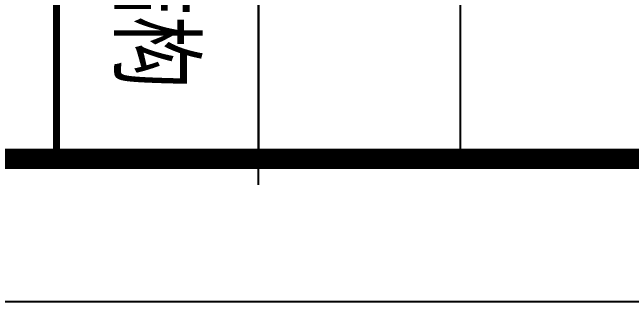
# Model space of a CAD drawing. Header units: millimetres. Extents: x 539196 to 807275, y 431843 to 1156631.
# Drawn here: x 620365 to 624703, y 431843 to 433869 of the extents above; entities that cross this region are included whole.
import ezdxf

# ---------------------------------------------------------------- set-up
doc = ezdxf.new("R2010")
doc.units = ezdxf.units.MM
doc.header["$MEASUREMENT"] = 0
doc.layers.add('PUB_TITLE', color=4, linetype='Continuous')
doc.styles.add('-宋体', font='', dxfattribs={"width": 0.8})
doc.styles.get('-宋体').set_extended_font_data('SimSun')

# ---------------------------------------------------------------- blocks, each defined once
blk = doc.blocks.new('图签11')
for p, q in [((3661955.9, -353170.3), (3668755.9, -353170.3)), ((3661955.9, -354170.3), (3668755.9, -354170.3)), ((3668755.9, -354170.3), (3666155.9, -354170.3)), ((3668884.5, -354170.3), (3666210.2, -354170.3))]:
    blk.add_line(p, q)
at = {"const_width": 34}
blk.add_lwpolyline([(3661955.9, -355170.3), (3668755.9, -355170.3)], dxfattribs=at)
at = {"layer": 'PUB_TITLE', "const_width": 100}
blk.add_lwpolyline([(3661955.9, -326170.7), (3668755.9, -326170.7), (3668755.9, -366170.3), (3661955.9, -366170.3)], close=True, dxfattribs=at)
at = {"style": '-宋体', "width": 0.75}
blk.add_text('结构', height=350, dxfattribs=at).set_placement((3667690.4, -354847.3))

msp = doc.modelspace()

# ---------------------------------------------------------------- linework, layer by layer
at = {"layer": 'PUB_TITLE'}
msp.add_lwpolyline([(603402.6, 431843), (662802.6, 431843), (662802.6, 515943), (603402.6, 515943)], close=True, dxfattribs=at)
at = {"layer": 'PUB_TITLE', "const_width": 100}
msp.add_lwpolyline([(604402.6, 432843), (661802.6, 432843), (661802.6, 513443), (604402.6, 513443)], close=True, dxfattribs=at)

# ---------------------------------------------------------------- block references
at = {"xscale": 1.41428571427241, "yscale": 1.41428571427241, "zscale": 1.414285714285714, "rotation": 270}
msp.add_blockref('图签11', (1122986.5, 5621512.1), dxfattribs=at)

doc.saveas('drawing.dxf')
